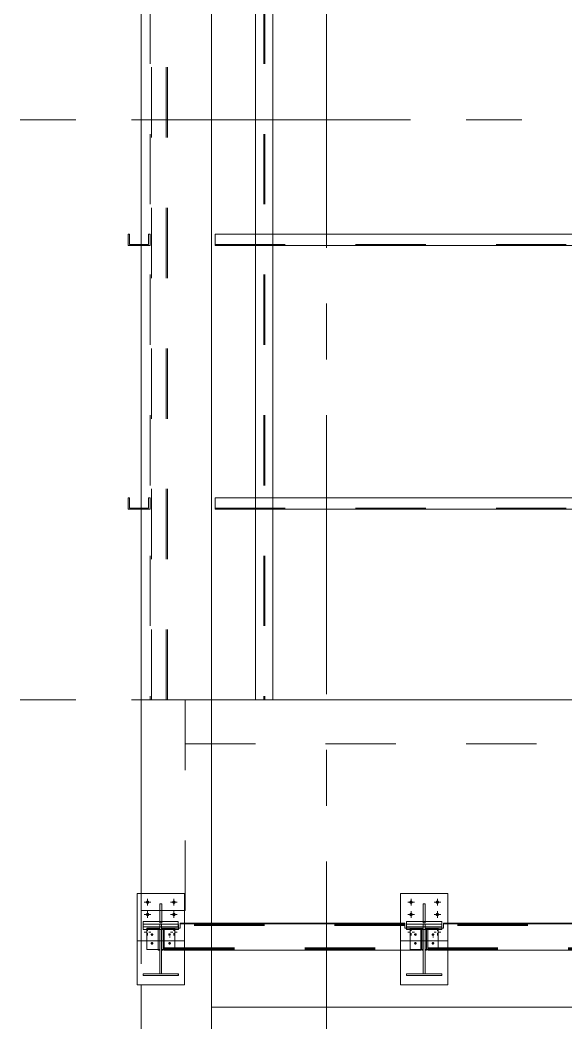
# Model space of a CAD drawing. Header units: millimetres. Extents: x 652937 to 1670132, y 1473552 to 2851037.
# Drawn here: x 663458.78 to 663461.89, y 1524461.64 to 1524467.35 of the extents above; entities that cross this region are included whole.
import ezdxf

# ---------------------------------------------------------------- set-up
doc = ezdxf.new("R2010")
doc.units = ezdxf.units.MM
doc.linetypes.add('XKITLINE00', pattern=[0])
doc.linetypes.add('XKITLINE02', pattern=[4, 2, -2])
for name, color, linetype, lineweight in [('Bolt', 7, 'Continuous', 0), ('Part', 7, 'Continuous', 0), ('S-GRID', 7, 'Continuous', 9)]:
    doc.layers.add(name, color=color, linetype=linetype, lineweight=lineweight)

# ---------------------------------------------------------------- blocks, each defined once
blk = doc.blocks.new('*A767423')
at = {"layer": 'S-GRID', "color": 7, "linetype": 'XKITLINE00', "lineweight": 0}
for p, q in [((389.879674, 142.486798), (391.467174, 142.486798)), ((393.054674, 142.486798), (400.992174, 142.486798)), ((402.579674, 142.486798), (404.167174, 142.486798))]:
    blk.add_line(p, q, dxfattribs=at)
blk = doc.blocks.new('*A768424')
at = {"layer": 'Part', "color": 7, "linetype": 'XKITLINE02', "lineweight": 0}
for p, q in [((394.581399, 142.486798), (394.581482, 142.486798)), ((394.581482, 142.486798), (475.601482, 142.486798)), ((394.581482, 141.236798), (394.581482, 142.486798)), ((394.581399, 141.236798), (475.601482, 141.236798))]:
    blk.add_line(p, q, dxfattribs=at)
blk = doc.blocks.new('*A769425')
at = {"layer": 'Part', "color": 7, "linetype": 'XKITLINE02', "lineweight": 0}
for p, q in [((395.331558, 142.486798), (395.331467, 142.486798)), ((395.331467, 142.486798), (395.331467, 133.736798)), ((395.331467, 142.486798), (395.331558, 142.486798)), ((395.331558, 136.128559), (395.331558, 135.359961)), ((395.331558, 133.736798), (395.331467, 133.736798)), ((395.331467, 133.736798), (395.331558, 133.736798))]:
    blk.add_line(p, q, dxfattribs=at)
at = {"layer": 'Part', "color": 7, "linetype": 'XKITLINE00', "lineweight": 0}
for p, q in [((395.331558, 142.486798), (437.967743, 142.486798)), ((395.331558, 142.486798), (395.331558, 136.128559)), ((395.331558, 135.359961), (395.331558, 133.736798)), ((395.331558, 133.736798), (439.206188, 133.736798))]:
    blk.add_line(p, q, dxfattribs=at)
blk = doc.blocks.new('*A773429')
at = {"layer": 'S-GRID', "color": 7, "linetype": 'XKITLINE00', "lineweight": 0}
for p, q in [((389.879674, 158.986798), (391.467174, 158.986798)), ((393.054674, 158.986798), (400.992174, 158.986798)), ((402.579674, 158.986798), (404.167174, 158.986798))]:
    blk.add_line(p, q, dxfattribs=at)
blk = doc.blocks.new('*A774430')
at = {"layer": 'S-GRID', "color": 7, "linetype": 'XKITLINE00', "lineweight": 0}
for p, q in [((398.60158, 155.348192), (398.60158, 163.285692)), ((398.60158, 152.173192), (398.60158, 153.760692)), ((398.60158, 142.648192), (398.60158, 150.585692)), ((398.60158, 139.473192), (398.60158, 141.060692)), ((398.60158, 129.948192), (398.60158, 137.885692))]:
    blk.add_line(p, q, dxfattribs=at)
blk = doc.blocks.new('*A806462')
at = {"layer": 'Part', "color": 7, "linetype": 'XKITLINE02', "lineweight": 0}
for p, q in [((393.581402, 174.586798), (393.581402, 142.486798)), ((393.621402, 142.486798), (393.621402, 174.586798)), ((394.041402, 142.486798), (394.041402, 174.586798)), ((394.081402, 142.486798), (394.081402, 174.586798)), ((393.581395, 142.486798), (393.621402, 142.486798)), ((394.081402, 142.486798), (394.041395, 142.486798))]:
    blk.add_line(p, q, dxfattribs=at)
blk = doc.blocks.new('*A811467')
at = {"layer": 'Part', "color": 7, "linetype": 'XKITLINE02', "lineweight": 0}
for p, q in [((396.581513, 142.486798), (396.581513, 174.586798)), ((396.581515, 142.486798), (396.581515, 174.586798)), ((396.58154, 174.586798), (396.58154, 142.486798)), ((396.816515, 174.586798), (396.816515, 142.486798)), ((396.81654, 174.586798), (396.81654, 142.486798)), ((396.846515, 174.586798), (396.846515, 142.486798)), ((396.84654, 174.586798), (396.84654, 142.486798)), ((397.081513, 174.586798), (397.081513, 142.486798)), ((397.081515, 174.586798), (397.081515, 142.486798)), ((397.08154, 174.586798), (397.08154, 142.486798)), ((396.581543, 155.736798), (396.581543, 155.411798)), ((397.081543, 155.736798), (397.081543, 155.411798)), ((396.581543, 148.236798), (396.581543, 147.911798)), ((397.081543, 148.236798), (397.081543, 147.911798)), ((397.081543, 142.486798), (396.581513, 142.486798))]:
    blk.add_line(p, q, dxfattribs=at)
at = {"layer": 'Part', "color": 7, "linetype": 'XKITLINE00', "lineweight": 0}
for p, q in [((396.581543, 162.911798), (396.581543, 155.736798)), ((397.081543, 162.911798), (397.081543, 155.736798)), ((396.581543, 155.411798), (396.581543, 148.236798)), ((397.081543, 155.411798), (397.081543, 148.236798)), ((396.581543, 147.911798), (396.581543, 142.486798)), ((397.081543, 147.911798), (397.081543, 142.486798))]:
    blk.add_line(p, q, dxfattribs=at)
blk = doc.blocks.new('*A813469')
at = {"layer": 'Part', "color": 7, "linetype": 'XKITLINE00', "lineweight": 0}
for p, q in [((393.331482, 142.486798), (393.331482, 177.586798)), ((393.331558, 142.486798), (393.331558, 177.586798)), ((395.331558, 174.586798), (395.331558, 142.486798)), ((393.331558, 142.486798), (395.331558, 142.486798))]:
    blk.add_line(p, q, dxfattribs=at)
at = {"layer": 'Part', "color": 7, "linetype": 'XKITLINE02', "lineweight": 0}
for p, q in [((395.331482, 142.486798), (395.331482, 177.586798)), ((393.331558, 142.486798), (393.331482, 142.486798)), ((393.331482, 142.486798), (393.331558, 142.486798))]:
    blk.add_line(p, q, dxfattribs=at)
blk = doc.blocks.new('*A817473')
at = {"layer": 'Part', "color": 7, "linetype": 'XKITLINE00', "lineweight": 0}
for p, q in [((395.431562, 155.736798), (408.031187, 155.736798)), ((395.431562, 155.411798), (395.431562, 155.736798)), ((408.031187, 155.736798), (408.031187, 155.411798)), ((408.031187, 155.411798), (395.431562, 155.411798))]:
    blk.add_line(p, q, dxfattribs=at)
at = {"layer": 'Part', "color": 7, "linetype": 'XKITLINE02', "lineweight": 0}
for p, q in [((395.431562, 155.736798), (395.431562, 155.411798)), ((408.031187, 155.411798), (408.031187, 155.736798)), ((395.431562, 155.441798), (408.031187, 155.441798))]:
    blk.add_line(p, q, dxfattribs=at)
blk = doc.blocks.new('*A822478')
at = {"layer": 'Part', "color": 7, "linetype": 'XKITLINE00', "lineweight": 0}
for p, q in [((392.95638, 155.736798), (392.956386, 155.736798)), ((392.996386, 155.736798), (392.956386, 155.736798)), ((392.956386, 155.736798), (392.956386, 155.411798)), ((392.99638, 155.736798), (392.996386, 155.736798)), ((392.996386, 155.441798), (392.996386, 155.736798)), ((392.95638, 155.411798), (392.956386, 155.411798)), ((392.956386, 155.411798), (393.331476, 155.411798)), ((392.99638, 155.441798), (392.996386, 155.441798)), ((392.996386, 155.441798), (393.331476, 155.441798))]:
    blk.add_line(p, q, dxfattribs=at)
at = {"layer": 'Part', "color": 7, "linetype": 'XKITLINE02', "lineweight": 0}
for p, q in [((393.54138, 155.736798), (393.541386, 155.736798)), ((393.581386, 155.736798), (393.541386, 155.736798)), ((393.541386, 155.736798), (393.541386, 155.441798)), ((393.58138, 155.736798), (393.581386, 155.736798)), ((393.581386, 155.411798), (393.581386, 155.736798)), ((393.331476, 155.441798), (393.541386, 155.441798)), ((393.331476, 155.411798), (393.581386, 155.411798)), ((393.54138, 155.441798), (393.541386, 155.441798)), ((393.58138, 155.411798), (393.581386, 155.411798))]:
    blk.add_line(p, q, dxfattribs=at)
blk = doc.blocks.new('*A828483')
at = {"layer": 'Part', "color": 7, "linetype": 'XKITLINE00', "lineweight": 0}
for p, q in [((395.431562, 148.236798), (408.031187, 148.236798)), ((395.431562, 147.911798), (395.431562, 148.236798)), ((408.031187, 148.236798), (408.031187, 147.911798)), ((408.031187, 147.911798), (395.431562, 147.911798))]:
    blk.add_line(p, q, dxfattribs=at)
at = {"layer": 'Part', "color": 7, "linetype": 'XKITLINE02', "lineweight": 0}
for p, q in [((395.431562, 148.236798), (395.431562, 147.911798)), ((408.031187, 147.911798), (408.031187, 148.236798)), ((395.431562, 147.941798), (408.031187, 147.941798))]:
    blk.add_line(p, q, dxfattribs=at)
blk = doc.blocks.new('*A832487')
at = {"layer": 'Part', "color": 7, "linetype": 'XKITLINE00', "lineweight": 0}
for p, q in [((393.386563, 136.17576), (393.8566, 136.17576)), ((393.386563, 136.17576), (393.386732, 136.029587)), ((393.9166, 136.17576), (394.386563, 136.17576)), ((394.386563, 136.17576), (394.386732, 136.029584)), ((393.386563, 136.100657), (393.386645, 136.029587)), ((393.386732, 135.954485), (393.386732, 136.029587)), ((393.386732, 136.029587), (394.386732, 136.029584)), ((394.386732, 135.954481), (393.386732, 135.954485)), ((394.386732, 136.029584), (394.386732, 135.954481))]:
    blk.add_line(p, q, dxfattribs=at)
at = {"layer": 'Part', "color": 7, "linetype": 'XKITLINE02', "lineweight": 0}
for p, q in [((393.386563, 136.100657), (393.386563, 136.17576)), ((393.8566, 136.17576), (393.9166, 136.17576)), ((394.386563, 136.17576), (394.386563, 136.100657)), ((394.386563, 136.100657), (393.386563, 136.100657)), ((393.386645, 136.029587), (393.386732, 135.954485)), ((394.386563, 136.100657), (394.386732, 135.954481))]:
    blk.add_line(p, q, dxfattribs=at)
blk = doc.blocks.new('*A833488')
at = {"layer": 'Part', "color": 7, "linetype": 'XKITLINE00', "lineweight": 0}
for p, q in [((393.386563, 134.63681), (393.386563, 134.68681)), ((393.386563, 134.68681), (393.386732, 134.68681)), ((393.386732, 134.68681), (393.386563, 134.68681)), ((393.386563, 134.63681), (393.386732, 134.63681)), ((394.386732, 134.63681), (393.386563, 134.63681)), ((393.386732, 134.63681), (393.386732, 134.68681)), ((394.386732, 134.68681), (393.386732, 134.68681)), ((394.386732, 134.68681), (394.386732, 134.63681))]:
    blk.add_line(p, q, dxfattribs=at)
at = {"layer": 'Part', "color": 7, "linetype": 'XKITLINE02', "lineweight": 0}
for p, q in [((394.386563, 134.68681), (394.386732, 134.68681)), ((394.386563, 134.63681), (394.386563, 134.68681)), ((394.386563, 134.63681), (394.386732, 134.63681))]:
    blk.add_line(p, q, dxfattribs=at)
blk = doc.blocks.new('*A834489')
at = {"layer": 'Part', "color": 7, "linetype": 'XKITLINE02', "lineweight": 0}
for p, q in [((393.861563, 136.100657), (393.861563, 135.365235)), ((393.911563, 136.100657), (393.861563, 136.100657)), ((393.861563, 136.100657), (393.861732, 135.954484)), ((393.911563, 134.68681), (393.911563, 136.100657)), ((393.911563, 136.100657), (393.911732, 135.954484)), ((393.861563, 134.68681), (393.861732, 134.68681)), ((393.861563, 134.68681), (393.861732, 134.68681))]:
    blk.add_line(p, q, dxfattribs=at)
at = {"layer": 'Part', "color": 7, "linetype": 'XKITLINE00', "lineweight": 0}
for p, q in [((393.861732, 134.68681), (393.861732, 135.954484)), ((393.861732, 135.954484), (393.911732, 135.954484)), ((393.911732, 135.954484), (393.911732, 134.68681)), ((393.861563, 135.365235), (393.861563, 134.68681)), ((393.861732, 134.68681), (393.911732, 134.68681))]:
    blk.add_line(p, q, dxfattribs=at)
blk = doc.blocks.new('*A835490')
at = {"layer": 'Part', "color": 7, "linetype": 'XKITLINE00', "lineweight": 0}
for p, q in [((400.886563, 136.17576), (401.3566, 136.17576)), ((400.886563, 136.17576), (400.886732, 136.029564)), ((401.4166, 136.17576), (401.886563, 136.17576)), ((401.886563, 136.17576), (401.886732, 136.02956)), ((400.886563, 136.100657), (400.886645, 136.029564)), ((400.886732, 135.954461), (400.886732, 136.029564)), ((400.886732, 136.029564), (401.886732, 136.02956)), ((401.886732, 135.954458), (400.886732, 135.954461)), ((401.886732, 136.02956), (401.886732, 135.954458))]:
    blk.add_line(p, q, dxfattribs=at)
at = {"layer": 'Part', "color": 7, "linetype": 'XKITLINE02', "lineweight": 0}
for p, q in [((400.886563, 136.100657), (400.886563, 136.17576)), ((401.3566, 136.17576), (401.4166, 136.17576)), ((401.886563, 136.17576), (401.886563, 136.100657)), ((401.886563, 136.100657), (400.886563, 136.100657)), ((400.886645, 136.029564), (400.886732, 135.954461)), ((401.886563, 136.100657), (401.886732, 135.954458))]:
    blk.add_line(p, q, dxfattribs=at)
blk = doc.blocks.new('*A836491')
at = {"layer": 'Part', "color": 7, "linetype": 'XKITLINE00', "lineweight": 0}
for p, q in [((400.886563, 134.63681), (400.886563, 134.68681)), ((400.886563, 134.68681), (400.886732, 134.68681)), ((400.886732, 134.68681), (400.886563, 134.68681)), ((400.886563, 134.63681), (400.886732, 134.63681)), ((401.886732, 134.63681), (400.886563, 134.63681)), ((400.886732, 134.63681), (400.886732, 134.68681)), ((401.886732, 134.68681), (400.886732, 134.68681)), ((401.886732, 134.68681), (401.886732, 134.63681))]:
    blk.add_line(p, q, dxfattribs=at)
at = {"layer": 'Part', "color": 7, "linetype": 'XKITLINE02', "lineweight": 0}
for p, q in [((401.886563, 134.68681), (401.886732, 134.68681)), ((401.886563, 134.63681), (401.886563, 134.68681)), ((401.886563, 134.63681), (401.886732, 134.63681))]:
    blk.add_line(p, q, dxfattribs=at)
blk = doc.blocks.new('*A837492')
at = {"layer": 'Part', "color": 7, "linetype": 'XKITLINE02', "lineweight": 0}
for p, q in [((401.361563, 136.100657), (401.361563, 135.365235)), ((401.411563, 136.100657), (401.361563, 136.100657)), ((401.361563, 136.100657), (401.361732, 135.95446)), ((401.411563, 134.68681), (401.411563, 136.100657)), ((401.411563, 136.100657), (401.411732, 135.95446)), ((401.361563, 134.68681), (401.361732, 134.68681)), ((401.361563, 134.68681), (401.361732, 134.68681))]:
    blk.add_line(p, q, dxfattribs=at)
at = {"layer": 'Part', "color": 7, "linetype": 'XKITLINE00', "lineweight": 0}
for p, q in [((401.361732, 134.68681), (401.361732, 135.95446)), ((401.361732, 135.95446), (401.411732, 135.95446)), ((401.411732, 135.95446), (401.411732, 134.68681)), ((401.361563, 135.365235), (401.361563, 134.68681)), ((401.361732, 134.68681), (401.411732, 134.68681))]:
    blk.add_line(p, q, dxfattribs=at)
blk = doc.blocks.new('*A838493')
at = {"layer": 'Part', "color": 7, "linetype": 'XKITLINE02', "lineweight": 0}
for p, q in [((401.486636, 135.411463), (401.486638, 135.985675)), ((401.486638, 135.985675), (401.886732, 135.985675)), ((401.48664, 135.984105), (401.486638, 135.985675)), ((401.48664, 135.984105), (401.486638, 135.382506)), ((401.48664, 135.984105), (401.886732, 135.984105)), ((401.936617, 136.078628), (401.936617, 136.128559)), ((408.336617, 136.078628), (401.936617, 136.078628)), ((401.936638, 136.060572), (401.936617, 136.078628)), ((408.336638, 136.060572), (401.936638, 136.060572)), ((401.936638, 135.985675), (401.936638, 136.060572)), ((401.93664, 135.984105), (401.936638, 135.985675)), ((408.336617, 136.128559), (408.336617, 136.078628)), ((408.336617, 136.078628), (408.336638, 136.060572)), ((408.336638, 136.060572), (408.336638, 135.985675)), ((408.33664, 135.984105), (408.336638, 135.985675)), ((408.386732, 135.985675), (408.786656, 135.985675)), ((408.386732, 135.984105), (408.786658, 135.984105)), ((408.786654, 135.411463), (408.786656, 135.985675)), ((408.786656, 135.985675), (408.786658, 135.984105)), ((408.786658, 135.984105), (408.786656, 135.382506)), ((401.486636, 135.411463), (401.486615, 135.429519)), ((401.486615, 135.429519), (401.486615, 135.379587)), ((401.486615, 135.429519), (408.786633, 135.429519)), ((401.486615, 135.379587), (401.486638, 135.359961)), ((401.486615, 135.379587), (408.786633, 135.379587)), ((401.486636, 135.411463), (408.786654, 135.411463)), ((408.786633, 135.379587), (408.786633, 135.429519)), ((408.786633, 135.429519), (408.786654, 135.411463)), ((408.786633, 135.379587), (408.786656, 135.359961))]:
    blk.add_line(p, q, dxfattribs=at)
at = {"layer": 'Part', "color": 7, "linetype": 'XKITLINE00', "lineweight": 0}
for p, q in [((401.886732, 135.985675), (401.936638, 135.985675)), ((401.886732, 135.984105), (401.93664, 135.984105)), ((408.336617, 136.128559), (401.936617, 136.128559)), ((401.936617, 136.128559), (401.93664, 136.108933)), ((408.33664, 136.108933), (401.93664, 136.108933)), ((401.93664, 136.108933), (401.93664, 135.984105)), ((408.33664, 136.108933), (408.336617, 136.128559)), ((408.336638, 135.985675), (408.386732, 135.985675)), ((408.33664, 135.984105), (408.33664, 136.108933)), ((408.33664, 135.984105), (408.386732, 135.984105)), ((401.486638, 135.382506), (401.486638, 135.359961)), ((401.486638, 135.359961), (408.786656, 135.359961)), ((408.786656, 135.382506), (408.786656, 135.359961))]:
    blk.add_line(p, q, dxfattribs=at)
blk = doc.blocks.new('*A849504')
at = {"layer": 'Part', "color": 7, "linetype": 'XKITLINE02', "lineweight": 0}
for p, q in [((393.986636, 135.411463), (393.986638, 135.985675)), ((393.986638, 135.985675), (394.386732, 135.985675)), ((393.98664, 135.984105), (393.986638, 135.985675)), ((393.98664, 135.984105), (393.986638, 135.382506)), ((393.98664, 135.984105), (394.386732, 135.984105)), ((394.436617, 136.078628), (394.436618, 136.128559)), ((400.836617, 136.078628), (394.436617, 136.078628)), ((394.436638, 136.060572), (394.436617, 136.078628)), ((400.836638, 136.060572), (394.436638, 136.060572)), ((394.436638, 135.985675), (394.436638, 136.060572)), ((394.43664, 135.984105), (394.436638, 135.985675)), ((400.836617, 136.128559), (400.836617, 136.078628)), ((400.836617, 136.078628), (400.836638, 136.060572)), ((400.836638, 136.060572), (400.836638, 135.985675)), ((400.83664, 135.984105), (400.836638, 135.985675)), ((400.886732, 135.985675), (401.286656, 135.985675)), ((400.886732, 135.984105), (401.286658, 135.984105)), ((401.286654, 135.411463), (401.286656, 135.985675)), ((401.286656, 135.985675), (401.286658, 135.984105)), ((401.286658, 135.984105), (401.286656, 135.382506)), ((393.986636, 135.411463), (393.986615, 135.429519)), ((393.986615, 135.429519), (393.986615, 135.379587)), ((393.986615, 135.429519), (401.286633, 135.429519)), ((393.986615, 135.379587), (393.986638, 135.359961)), ((393.986615, 135.379587), (401.286633, 135.379587)), ((393.986636, 135.411463), (401.286654, 135.411463)), ((401.286633, 135.379587), (401.286633, 135.429519)), ((401.286633, 135.429519), (401.286654, 135.411463)), ((401.286633, 135.379587), (401.286656, 135.359961))]:
    blk.add_line(p, q, dxfattribs=at)
at = {"layer": 'Part', "color": 7, "linetype": 'XKITLINE00', "lineweight": 0}
for p, q in [((394.386732, 135.985675), (394.436638, 135.985675)), ((394.386732, 135.984105), (394.43664, 135.984105)), ((400.836617, 136.128559), (394.436618, 136.128559)), ((394.436618, 136.128559), (394.43664, 136.108933)), ((400.83664, 136.108933), (394.43664, 136.108933)), ((394.43664, 136.108933), (394.43664, 135.984105)), ((400.83664, 136.108933), (400.836617, 136.128559)), ((400.836638, 135.985675), (400.886732, 135.985675)), ((400.83664, 135.984105), (400.83664, 136.108933)), ((400.83664, 135.984105), (400.886732, 135.984105)), ((393.986638, 135.382506), (393.986638, 135.359961)), ((393.986638, 135.359961), (401.286656, 135.359961)), ((401.286656, 135.382506), (401.286656, 135.359961))]:
    blk.add_line(p, q, dxfattribs=at)
blk = doc.blocks.new('*A850505')
at = {"layer": 'Part', "color": 7, "linetype": 'XKITLINE02', "lineweight": 0}
for p, q in [((400.98664, 135.984039), (400.986638, 135.384861)), ((401.36164, 135.984039), (400.98664, 135.984039)), ((400.98664, 135.984039), (400.986643, 135.981684)), ((400.986643, 135.981684), (400.986642, 135.95446)), ((400.986643, 135.981684), (401.316642, 135.981684)), ((401.316642, 135.981684), (401.316641, 135.382506)), ((401.316642, 135.981684), (401.316662, 135.964413)), ((401.316662, 135.964413), (401.361662, 135.964413)), ((401.316662, 135.964413), (401.316662, 135.954459)), ((401.36164, 135.984039), (401.361638, 135.384861)), ((401.361662, 135.964413), (401.36164, 135.984039)), ((401.361662, 135.964413), (401.361662, 135.954459)), ((400.986638, 135.384861), (401.361638, 135.384861)), ((400.986641, 135.382506), (400.986638, 135.384861)), ((401.316661, 135.365235), (401.316641, 135.382506)), ((401.361661, 135.365235), (401.361638, 135.384861))]:
    blk.add_line(p, q, dxfattribs=at)
at = {"layer": 'Part', "color": 7, "linetype": 'XKITLINE00', "lineweight": 0}
for p, q in [((400.986642, 135.95446), (400.986641, 135.382506)), ((401.316662, 135.954459), (401.316661, 135.365235)), ((401.361662, 135.954459), (401.361661, 135.365235)), ((401.316641, 135.382506), (400.986641, 135.382506)), ((401.361661, 135.365235), (401.316661, 135.365235))]:
    blk.add_line(p, q, dxfattribs=at)
blk = doc.blocks.new('*A851506')
at = {"layer": 'Part', "color": 7, "linetype": 'XKITLINE02', "lineweight": 0}
for p, q in [((400.711515, 136.975781), (402.061517, 136.975781)), ((400.711515, 135.625782), (400.711515, 136.975781)), ((400.711517, 135.625782), (400.711517, 136.975781)), ((402.061515, 135.625782), (402.061515, 136.975781)), ((402.061517, 135.625782), (402.061517, 136.975781)), ((402.061517, 135.625782), (400.711515, 135.625782))]:
    blk.add_line(p, q, dxfattribs=at)
blk = doc.blocks.new('*A852507')
at = {"layer": 'Part', "color": 7, "linetype": 'XKITLINE00', "lineweight": 0}
for p, q in [((401.416593, 136.675757), (401.356563, 136.675757)), ((401.3566, 136.143625), (401.356593, 136.675757)), ((401.416563, 136.675757), (401.416593, 136.675757)), ((401.416593, 136.675757), (401.4166, 136.143625)), ((401.4166, 136.143625), (401.3566, 136.143625))]:
    blk.add_line(p, q, dxfattribs=at)
at = {"layer": 'Part', "color": 7, "linetype": 'XKITLINE02', "lineweight": 0}
for p, q in [((401.356563, 136.675757), (401.356593, 136.675757)), ((401.356563, 136.675757), (401.356563, 136.175757)), ((401.416563, 136.175757), (401.416563, 136.675757)), ((401.416563, 136.175757), (401.356563, 136.175757)), ((401.356563, 136.175757), (401.3566, 136.143625)), ((401.4166, 136.143625), (401.416563, 136.175757))]:
    blk.add_line(p, q, dxfattribs=at)
blk = doc.blocks.new('*A853508')
at = {"layer": 'Part', "color": 7, "linetype": 'XKITLINE00', "lineweight": 0}
for p, q in [((400.711576, 136.975781), (400.711583, 136.975781)), ((400.711583, 136.975781), (402.061583, 136.975781)), ((400.711583, 136.975781), (400.711583, 136.128559)), ((402.061583, 136.975781), (402.061583, 136.128559)), ((400.711583, 135.359961), (400.711583, 134.375781)), ((402.061583, 135.359961), (402.061583, 134.375781)), ((400.711583, 134.375781), (400.711576, 134.375781)), ((402.061583, 134.375781), (400.711583, 134.375781)), ((402.061576, 134.375781), (402.061583, 134.375781))]:
    blk.add_line(p, q, dxfattribs=at)
at = {"layer": 'Part', "color": 7, "linetype": 'XKITLINE02', "lineweight": 0}
for p, q in [((400.711576, 134.375781), (400.711576, 136.975781)), ((402.061576, 136.975781), (402.061576, 134.375781)), ((400.711583, 136.128559), (400.711583, 135.359961)), ((402.061583, 136.128559), (402.061583, 135.359961))]:
    blk.add_line(p, q, dxfattribs=at)
blk = doc.blocks.new('*A854509')
at = {"layer": 'Bolt'}
for points in [[(393.465, 136.735), (393.468, 136.744), (393.472, 136.752), (393.478, 136.759), (393.485, 136.765), (393.493, 136.77), (393.502, 136.772), (393.512, 136.773), (393.521, 136.772), (393.53, 136.77), (393.538, 136.765), (393.545, 136.759), (393.551, 136.752), (393.555, 136.744), (393.558, 136.735), (393.559, 136.726), (393.558, 136.717), (393.555, 136.708), (393.551, 136.699), (393.545, 136.692), (393.538, 136.686), (393.53, 136.682), (393.521, 136.679), (393.512, 136.678), (393.502, 136.679), (393.493, 136.682), (393.485, 136.686), (393.478, 136.692), (393.472, 136.699), (393.468, 136.708), (393.465, 136.717), (393.464, 136.726)], [(394.215, 136.735), (394.218, 136.744), (394.222, 136.752), (394.228, 136.759), (394.235, 136.765), (394.243, 136.77), (394.252, 136.772), (394.262, 136.773), (394.271, 136.772), (394.28, 136.77), (394.288, 136.765), (394.295, 136.759), (394.301, 136.752), (394.305, 136.744), (394.308, 136.735), (394.309, 136.726), (394.308, 136.717), (394.305, 136.708), (394.301, 136.699), (394.295, 136.692), (394.288, 136.686), (394.28, 136.682), (394.271, 136.679), (394.262, 136.678), (394.252, 136.679), (394.243, 136.682), (394.235, 136.686), (394.228, 136.692), (394.222, 136.699), (394.218, 136.708), (394.215, 136.717), (394.214, 136.726)], [(393.465, 136.385), (393.468, 136.394), (393.472, 136.402), (393.478, 136.409), (393.485, 136.415), (393.493, 136.42), (393.502, 136.422), (393.512, 136.423), (393.521, 136.422), (393.53, 136.42), (393.538, 136.415), (393.545, 136.409), (393.551, 136.402), (393.555, 136.394), (393.558, 136.385), (393.559, 136.376), (393.558, 136.367), (393.555, 136.358), (393.551, 136.349), (393.545, 136.342), (393.538, 136.336), (393.53, 136.332), (393.521, 136.329), (393.512, 136.328), (393.502, 136.329), (393.493, 136.332), (393.485, 136.336), (393.478, 136.342), (393.472, 136.349), (393.468, 136.358), (393.465, 136.367), (393.464, 136.376)], [(394.215, 136.385), (394.218, 136.394), (394.222, 136.402), (394.228, 136.409), (394.235, 136.415), (394.243, 136.42), (394.252, 136.422), (394.262, 136.423), (394.271, 136.422), (394.28, 136.42), (394.288, 136.415), (394.295, 136.409), (394.301, 136.402), (394.305, 136.394), (394.308, 136.385), (394.309, 136.376), (394.308, 136.367), (394.305, 136.358), (394.301, 136.349), (394.295, 136.342), (394.288, 136.336), (394.28, 136.332), (394.271, 136.329), (394.262, 136.328), (394.252, 136.329), (394.243, 136.332), (394.235, 136.336), (394.228, 136.342), (394.222, 136.349), (394.218, 136.358), (394.215, 136.367), (394.214, 136.376)]]:
    blk.add_hatch(color=7, dxfattribs=at).paths.add_polyline_path(points, flags=17)
at = {"layer": 'Bolt', "color": 7, "linetype": 'XKITLINE00', "lineweight": 0}
for p, q in [((393.417, 136.726), (393.607, 136.726)), ((393.512, 136.631), (393.512, 136.821)), ((394.167, 136.726), (394.357, 136.726)), ((394.262, 136.631), (394.262, 136.821)), ((393.512, 136.281), (393.512, 136.471)), ((394.262, 136.281), (394.262, 136.471)), ((393.417, 136.376), (393.607, 136.376)), ((394.167, 136.376), (394.357, 136.376)), ((393.417, 135.876), (393.48, 135.876)), ((393.512, 135.971), (393.512, 135.908)), ((393.607, 135.876), (393.543, 135.876)), ((394.167, 135.876), (394.23, 135.876)), ((394.262, 135.971), (394.262, 135.908)), ((394.357, 135.876), (394.293, 135.876)), ((393.512, 135.781), (393.512, 135.844)), ((394.262, 135.781), (394.262, 135.844))]:
    blk.add_line(p, q, dxfattribs=at)
blk = doc.blocks.new('*A855510')
at = {"layer": 'Bolt', "color": 7, "linetype": 'XKITLINE02', "lineweight": 0}
for p, q in [((394.131399, 135.975571), (394.131368, 136.001543)), ((394.14175, 135.726123), (394.14172, 135.752094))]:
    blk.add_line(p, q, dxfattribs=at)
blk = doc.blocks.new('*A856511')
at = {"layer": 'Part', "color": 7, "linetype": 'XKITLINE02', "lineweight": 0}
for p, q in [((393.911644, 135.384861), (393.911646, 135.984039)), ((394.286646, 135.984039), (393.911646, 135.984039)), ((393.911669, 135.964413), (393.911646, 135.984039)), ((393.911667, 135.365235), (393.911669, 135.964413)), ((393.911669, 135.964413), (393.956669, 135.964413)), ((393.956647, 135.382506), (393.956649, 135.981684)), ((393.956649, 135.981684), (394.286649, 135.981684)), ((393.956669, 135.964413), (393.956649, 135.981684)), ((393.956669, 135.964413), (393.956669, 135.954483)), ((394.286644, 135.384861), (394.286646, 135.984039)), ((394.286649, 135.981684), (394.286646, 135.984039)), ((394.286649, 135.981684), (394.286649, 135.954482)), ((393.911644, 135.384861), (394.286644, 135.384861)), ((393.911667, 135.365235), (393.911644, 135.384861)), ((393.911667, 135.365235), (393.911732, 135.365235)), ((393.956647, 135.382506), (393.956667, 135.365235)), ((394.286644, 135.384861), (394.286647, 135.382506))]:
    blk.add_line(p, q, dxfattribs=at)
at = {"layer": 'Part', "color": 7, "linetype": 'XKITLINE00', "lineweight": 0}
for p, q in [((393.956669, 135.954483), (393.956667, 135.365235)), ((394.286649, 135.954482), (394.286647, 135.382506)), ((393.911732, 135.365235), (393.956667, 135.365235)), ((394.286647, 135.382506), (393.956647, 135.382506))]:
    blk.add_line(p, q, dxfattribs=at)
blk = doc.blocks.new('*A857512')
at = {"layer": 'Part', "color": 7, "linetype": 'XKITLINE00', "lineweight": 0}
for p, q in [((393.211515, 136.975781), (393.211517, 136.975781)), ((393.211517, 135.625782), (393.211517, 136.975781)), ((393.211517, 135.625782), (393.211515, 135.625782))]:
    blk.add_line(p, q, dxfattribs=at)
at = {"layer": 'Part', "color": 7, "linetype": 'XKITLINE02', "lineweight": 0}
for p, q in [((393.211515, 135.625782), (393.211515, 136.975781)), ((393.211517, 136.975781), (394.561517, 136.975781)), ((394.561515, 136.975781), (394.561515, 135.625782)), ((394.561517, 136.975781), (394.561517, 135.625782)), ((394.561517, 135.625782), (393.211517, 135.625782))]:
    blk.add_line(p, q, dxfattribs=at)
blk = doc.blocks.new('*A858513')
at = {"layer": 'Part', "color": 7, "linetype": 'XKITLINE00', "lineweight": 0}
for p, q in [((393.916593, 136.675757), (393.856563, 136.675757)), ((393.8566, 136.143625), (393.856593, 136.675757)), ((393.916563, 136.675757), (393.916593, 136.675757)), ((393.916593, 136.675757), (393.9166, 136.143625)), ((393.9166, 136.143625), (393.8566, 136.143625))]:
    blk.add_line(p, q, dxfattribs=at)
at = {"layer": 'Part', "color": 7, "linetype": 'XKITLINE02', "lineweight": 0}
for p, q in [((393.856563, 136.675757), (393.856593, 136.675757)), ((393.856563, 136.675757), (393.856563, 136.175757)), ((393.916563, 136.175757), (393.916563, 136.675757)), ((393.916563, 136.175757), (393.856563, 136.175757)), ((393.856563, 136.175757), (393.8566, 136.143625)), ((393.9166, 136.143625), (393.916563, 136.175757))]:
    blk.add_line(p, q, dxfattribs=at)
blk = doc.blocks.new('*A859514')
at = {"layer": 'Part', "color": 7, "linetype": 'XKITLINE00', "lineweight": 0}
for p, q in [((393.211576, 136.975781), (393.211583, 136.975781)), ((393.211583, 136.975781), (394.561583, 136.975781)), ((393.211583, 134.375781), (393.211583, 136.975781)), ((394.561583, 136.975781), (394.561583, 136.128559)), ((394.561583, 135.359961), (394.561583, 134.375781)), ((393.211583, 134.375781), (393.211576, 134.375781)), ((394.561583, 134.375781), (393.211583, 134.375781)), ((394.561576, 134.375781), (394.561583, 134.375781))]:
    blk.add_line(p, q, dxfattribs=at)
at = {"layer": 'Part', "color": 7, "linetype": 'XKITLINE02', "lineweight": 0}
for p, q in [((393.211576, 134.375781), (393.211576, 136.975781)), ((394.561576, 136.975781), (394.561576, 134.375781)), ((394.561583, 136.128559), (394.561583, 135.359961))]:
    blk.add_line(p, q, dxfattribs=at)
blk = doc.blocks.new('*A860515')
at = {"layer": 'Part', "color": 7, "linetype": 'XKITLINE02', "lineweight": 0}
for p, q in [((401.411644, 135.384861), (401.411646, 135.984039)), ((401.786646, 135.984039), (401.411646, 135.984039)), ((401.411669, 135.964413), (401.411646, 135.984039)), ((401.411667, 135.365235), (401.411669, 135.964413)), ((401.411669, 135.964413), (401.456669, 135.964413)), ((401.456647, 135.382506), (401.456649, 135.981684)), ((401.456649, 135.981684), (401.786649, 135.981684)), ((401.456669, 135.964413), (401.456649, 135.981684)), ((401.456669, 135.964413), (401.456669, 135.954459)), ((401.786644, 135.384861), (401.786646, 135.984039)), ((401.786649, 135.981684), (401.786646, 135.984039)), ((401.786649, 135.981684), (401.786649, 135.954458)), ((401.411644, 135.384861), (401.786644, 135.384861)), ((401.411667, 135.365235), (401.411644, 135.384861)), ((401.411667, 135.365235), (401.411732, 135.365235)), ((401.456647, 135.382506), (401.456667, 135.365235)), ((401.786644, 135.384861), (401.786647, 135.382506))]:
    blk.add_line(p, q, dxfattribs=at)
at = {"layer": 'Part', "color": 7, "linetype": 'XKITLINE00', "lineweight": 0}
for p, q in [((401.456669, 135.954459), (401.456667, 135.365235)), ((401.786649, 135.954458), (401.786647, 135.382506)), ((401.411732, 135.365235), (401.456667, 135.365235)), ((401.786647, 135.382506), (401.456647, 135.382506))]:
    blk.add_line(p, q, dxfattribs=at)
blk = doc.blocks.new('*A861516')
at = {"layer": 'Bolt', "color": 7, "linetype": 'XKITLINE02', "lineweight": 0}
for p, q in [((401.631399, 135.975571), (401.631368, 136.001543)), ((401.64175, 135.726123), (401.64172, 135.752094))]:
    blk.add_line(p, q, dxfattribs=at)
blk = doc.blocks.new('*A862517')
at = {"layer": 'Bolt'}
for points in [[(400.965, 136.735), (400.968, 136.744), (400.972, 136.752), (400.978, 136.759), (400.985, 136.765), (400.993, 136.77), (401.002, 136.772), (401.012, 136.773), (401.021, 136.772), (401.03, 136.77), (401.038, 136.765), (401.045, 136.759), (401.051, 136.752), (401.055, 136.744), (401.058, 136.735), (401.059, 136.726), (401.058, 136.717), (401.055, 136.708), (401.051, 136.699), (401.045, 136.692), (401.038, 136.686), (401.03, 136.682), (401.021, 136.679), (401.012, 136.678), (401.002, 136.679), (400.993, 136.682), (400.985, 136.686), (400.978, 136.692), (400.972, 136.699), (400.968, 136.708), (400.965, 136.717), (400.964, 136.726)], [(401.715, 136.735), (401.718, 136.744), (401.722, 136.752), (401.728, 136.759), (401.735, 136.765), (401.743, 136.77), (401.752, 136.772), (401.762, 136.773), (401.771, 136.772), (401.78, 136.77), (401.788, 136.765), (401.795, 136.759), (401.801, 136.752), (401.805, 136.744), (401.808, 136.735), (401.809, 136.726), (401.808, 136.717), (401.805, 136.708), (401.801, 136.699), (401.795, 136.692), (401.788, 136.686), (401.78, 136.682), (401.771, 136.679), (401.762, 136.678), (401.752, 136.679), (401.743, 136.682), (401.735, 136.686), (401.728, 136.692), (401.722, 136.699), (401.718, 136.708), (401.715, 136.717), (401.714, 136.726)], [(400.965, 136.385), (400.968, 136.394), (400.972, 136.402), (400.978, 136.409), (400.985, 136.415), (400.993, 136.42), (401.002, 136.422), (401.012, 136.423), (401.021, 136.422), (401.03, 136.42), (401.038, 136.415), (401.045, 136.409), (401.051, 136.402), (401.055, 136.394), (401.058, 136.385), (401.059, 136.376), (401.058, 136.367), (401.055, 136.358), (401.051, 136.349), (401.045, 136.342), (401.038, 136.336), (401.03, 136.332), (401.021, 136.329), (401.012, 136.328), (401.002, 136.329), (400.993, 136.332), (400.985, 136.336), (400.978, 136.342), (400.972, 136.349), (400.968, 136.358), (400.965, 136.367), (400.964, 136.376)], [(401.715, 136.385), (401.718, 136.394), (401.722, 136.402), (401.728, 136.409), (401.735, 136.415), (401.743, 136.42), (401.752, 136.422), (401.762, 136.423), (401.771, 136.422), (401.78, 136.42), (401.788, 136.415), (401.795, 136.409), (401.801, 136.402), (401.805, 136.394), (401.808, 136.385), (401.809, 136.376), (401.808, 136.367), (401.805, 136.358), (401.801, 136.349), (401.795, 136.342), (401.788, 136.336), (401.78, 136.332), (401.771, 136.329), (401.762, 136.328), (401.752, 136.329), (401.743, 136.332), (401.735, 136.336), (401.728, 136.342), (401.722, 136.349), (401.718, 136.358), (401.715, 136.367), (401.714, 136.376)]]:
    blk.add_hatch(color=7, dxfattribs=at).paths.add_polyline_path(points, flags=17)
at = {"layer": 'Bolt', "color": 7, "linetype": 'XKITLINE00', "lineweight": 0}
for p, q in [((400.917, 136.726), (401.107, 136.726)), ((401.012, 136.631), (401.012, 136.821)), ((401.667, 136.726), (401.857, 136.726)), ((401.762, 136.631), (401.762, 136.821)), ((401.012, 136.281), (401.012, 136.471)), ((401.762, 136.281), (401.762, 136.471)), ((400.917, 136.376), (401.107, 136.376)), ((401.667, 136.376), (401.857, 136.376)), ((400.917, 135.876), (400.98, 135.876)), ((401.012, 135.971), (401.012, 135.908)), ((401.107, 135.876), (401.043, 135.876)), ((401.667, 135.876), (401.73, 135.876)), ((401.762, 135.971), (401.762, 135.908)), ((401.857, 135.876), (401.793, 135.876)), ((401.012, 135.781), (401.012, 135.844)), ((401.762, 135.781), (401.762, 135.844))]:
    blk.add_line(p, q, dxfattribs=at)
blk = doc.blocks.new('*A863518')
at = {"layer": 'Bolt'}
for points in [[(401.644, 135.844), (401.651, 135.842), (401.657, 135.838), (401.663, 135.833), (401.668, 135.828), (401.671, 135.821), (401.673, 135.814), (401.674, 135.807), (401.673, 135.8), (401.671, 135.793), (401.668, 135.786), (401.663, 135.78), (401.658, 135.776), (401.651, 135.772), (401.644, 135.77), (401.637, 135.769), (401.629, 135.77), (401.622, 135.772), (401.616, 135.776), (401.61, 135.78), (401.605, 135.786), (401.602, 135.793), (401.6, 135.8), (401.599, 135.807), (401.6, 135.814), (401.602, 135.821), (401.605, 135.828), (401.61, 135.833), (401.616, 135.838), (401.622, 135.842), (401.629, 135.844), (401.637, 135.844)], [(401.644, 135.594), (401.651, 135.592), (401.657, 135.588), (401.663, 135.584), (401.668, 135.578), (401.671, 135.572), (401.673, 135.565), (401.674, 135.557), (401.673, 135.55), (401.671, 135.543), (401.668, 135.537), (401.663, 135.531), (401.658, 135.526), (401.651, 135.523), (401.644, 135.521), (401.637, 135.52), (401.629, 135.521), (401.622, 135.523), (401.616, 135.526), (401.61, 135.531), (401.605, 135.536), (401.602, 135.543), (401.6, 135.55), (401.599, 135.557), (401.6, 135.565), (401.602, 135.572), (401.605, 135.578), (401.61, 135.584), (401.616, 135.588), (401.622, 135.592), (401.629, 135.594), (401.637, 135.595)]]:
    blk.add_hatch(color=7, dxfattribs=at).paths.add_polyline_path(points, flags=17)
at = {"layer": 'Bolt', "color": 7, "linetype": 'XKITLINE00', "lineweight": 0}
for p, q in [((401.637, 135.805), (401.637, 135.817)), ((401.637, 135.555), (401.637, 135.568))]:
    blk.add_line(p, q, dxfattribs=at)
blk = doc.blocks.new('*A864519')
at = {"layer": 'Bolt'}
for points in [[(394.144, 135.844), (394.151, 135.842), (394.157, 135.838), (394.163, 135.833), (394.168, 135.828), (394.171, 135.821), (394.173, 135.814), (394.174, 135.807), (394.173, 135.8), (394.171, 135.793), (394.168, 135.786), (394.163, 135.78), (394.158, 135.776), (394.151, 135.772), (394.144, 135.77), (394.137, 135.769), (394.129, 135.77), (394.122, 135.772), (394.116, 135.776), (394.11, 135.78), (394.105, 135.786), (394.102, 135.793), (394.1, 135.8), (394.099, 135.807), (394.1, 135.814), (394.102, 135.821), (394.105, 135.828), (394.11, 135.833), (394.116, 135.838), (394.122, 135.842), (394.129, 135.844), (394.137, 135.844)], [(394.144, 135.594), (394.151, 135.592), (394.157, 135.588), (394.163, 135.584), (394.168, 135.578), (394.171, 135.572), (394.173, 135.565), (394.174, 135.557), (394.173, 135.55), (394.171, 135.543), (394.168, 135.537), (394.163, 135.531), (394.158, 135.526), (394.151, 135.523), (394.144, 135.521), (394.137, 135.52), (394.129, 135.521), (394.122, 135.523), (394.116, 135.526), (394.11, 135.531), (394.105, 135.536), (394.102, 135.543), (394.1, 135.55), (394.099, 135.557), (394.1, 135.565), (394.102, 135.572), (394.105, 135.578), (394.11, 135.584), (394.116, 135.588), (394.122, 135.592), (394.129, 135.594), (394.137, 135.595)]]:
    blk.add_hatch(color=7, dxfattribs=at).paths.add_polyline_path(points, flags=17)
at = {"layer": 'Bolt', "color": 7, "linetype": 'XKITLINE00', "lineweight": 0}
for p, q in [((394.137, 135.805), (394.137, 135.817)), ((394.137, 135.555), (394.137, 135.568))]:
    blk.add_line(p, q, dxfattribs=at)
blk = doc.blocks.new('*A865520')
at = {"layer": 'Bolt'}
for points in [[(401.144, 135.844), (401.151, 135.842), (401.157, 135.838), (401.163, 135.833), (401.168, 135.828), (401.171, 135.821), (401.173, 135.814), (401.174, 135.807), (401.173, 135.8), (401.171, 135.793), (401.168, 135.786), (401.163, 135.78), (401.158, 135.776), (401.151, 135.772), (401.144, 135.77), (401.137, 135.769), (401.129, 135.77), (401.122, 135.772), (401.116, 135.776), (401.11, 135.78), (401.105, 135.786), (401.102, 135.793), (401.1, 135.8), (401.099, 135.807), (401.1, 135.814), (401.102, 135.821), (401.105, 135.828), (401.11, 135.833), (401.116, 135.838), (401.122, 135.842), (401.129, 135.844), (401.137, 135.844)], [(401.144, 135.594), (401.151, 135.592), (401.157, 135.588), (401.163, 135.584), (401.168, 135.578), (401.171, 135.572), (401.173, 135.565), (401.174, 135.557), (401.173, 135.55), (401.171, 135.543), (401.168, 135.537), (401.163, 135.531), (401.158, 135.526), (401.151, 135.523), (401.144, 135.521), (401.137, 135.52), (401.129, 135.521), (401.122, 135.523), (401.116, 135.526), (401.11, 135.531), (401.105, 135.536), (401.102, 135.543), (401.1, 135.55), (401.099, 135.557), (401.1, 135.565), (401.102, 135.572), (401.105, 135.578), (401.11, 135.584), (401.116, 135.588), (401.122, 135.592), (401.129, 135.594), (401.137, 135.595)]]:
    blk.add_hatch(color=7, dxfattribs=at).paths.add_polyline_path(points, flags=17)
at = {"layer": 'Bolt', "color": 7, "linetype": 'XKITLINE00', "lineweight": 0}
for p, q in [((401.137, 135.805), (401.137, 135.817)), ((401.137, 135.555), (401.137, 135.568))]:
    blk.add_line(p, q, dxfattribs=at)
blk = doc.blocks.new('*A866521')
at = {"layer": 'Part', "color": 7, "linetype": 'XKITLINE00', "lineweight": 0}
for p, q in [((392.95638, 148.236798), (392.956386, 148.236798)), ((392.996386, 148.236798), (392.956386, 148.236798)), ((392.956386, 148.236798), (392.956386, 147.911798)), ((392.99638, 148.236798), (392.996386, 148.236798)), ((392.996386, 147.941798), (392.996386, 148.236798)), ((392.95638, 147.911798), (392.956386, 147.911798)), ((392.956386, 147.911798), (393.331476, 147.911798)), ((392.99638, 147.941798), (392.996386, 147.941798)), ((392.996386, 147.941798), (393.331476, 147.941798))]:
    blk.add_line(p, q, dxfattribs=at)
at = {"layer": 'Part', "color": 7, "linetype": 'XKITLINE02', "lineweight": 0}
for p, q in [((393.54138, 148.236798), (393.541386, 148.236798)), ((393.581386, 148.236798), (393.541386, 148.236798)), ((393.541386, 148.236798), (393.541386, 147.941798)), ((393.58138, 148.236798), (393.581386, 148.236798)), ((393.581386, 147.911798), (393.581386, 148.236798)), ((393.331476, 147.941798), (393.541386, 147.941798)), ((393.331476, 147.911798), (393.581386, 147.911798)), ((393.54138, 147.941798), (393.541386, 147.941798)), ((393.58138, 147.911798), (393.581386, 147.911798))]:
    blk.add_line(p, q, dxfattribs=at)
blk = doc.blocks.new('*A867522')
at = {"layer": 'Bolt'}
for points in [[(393.644, 135.844), (393.651, 135.842), (393.657, 135.838), (393.663, 135.833), (393.668, 135.828), (393.671, 135.821), (393.673, 135.814), (393.674, 135.807), (393.673, 135.8), (393.671, 135.793), (393.668, 135.786), (393.663, 135.78), (393.658, 135.776), (393.651, 135.772), (393.644, 135.77), (393.637, 135.769), (393.629, 135.77), (393.622, 135.772), (393.616, 135.776), (393.61, 135.78), (393.605, 135.786), (393.602, 135.793), (393.6, 135.8), (393.599, 135.807), (393.6, 135.814), (393.602, 135.821), (393.605, 135.828), (393.61, 135.833), (393.616, 135.838), (393.622, 135.842), (393.629, 135.844), (393.637, 135.844)], [(393.644, 135.594), (393.651, 135.592), (393.657, 135.588), (393.663, 135.584), (393.668, 135.578), (393.671, 135.572), (393.673, 135.565), (393.674, 135.557), (393.673, 135.55), (393.671, 135.543), (393.668, 135.537), (393.663, 135.531), (393.658, 135.526), (393.651, 135.523), (393.644, 135.521), (393.637, 135.52), (393.629, 135.521), (393.622, 135.523), (393.616, 135.526), (393.61, 135.531), (393.605, 135.536), (393.602, 135.543), (393.6, 135.55), (393.599, 135.557), (393.6, 135.565), (393.602, 135.572), (393.605, 135.578), (393.61, 135.584), (393.616, 135.588), (393.622, 135.592), (393.629, 135.594), (393.637, 135.595)]]:
    blk.add_hatch(color=7, dxfattribs=at).paths.add_polyline_path(points, flags=17)
at = {"layer": 'Bolt', "color": 7, "linetype": 'XKITLINE00', "lineweight": 0}
for p, q in [((393.637, 135.806), (393.637, 135.834)), ((393.637, 135.556), (393.637, 135.584))]:
    blk.add_line(p, q, dxfattribs=at)
blk = doc.blocks.new('*A868523')
at = {"layer": 'Part', "color": 7, "linetype": 'XKITLINE02', "lineweight": 0}
for p, q in [((393.48664, 135.984039), (393.486638, 135.384861)), ((393.86164, 135.984039), (393.48664, 135.984039)), ((393.48664, 135.984039), (393.486643, 135.981684)), ((393.486643, 135.981684), (393.486642, 135.954484)), ((393.486643, 135.981684), (393.816643, 135.981684)), ((393.816643, 135.981684), (393.816641, 135.382506)), ((393.816643, 135.981684), (393.816662, 135.964413)), ((393.816662, 135.964413), (393.861662, 135.964413)), ((393.816662, 135.964413), (393.816662, 135.954483)), ((393.86164, 135.984039), (393.861638, 135.384861)), ((393.861662, 135.964413), (393.86164, 135.984039)), ((393.861662, 135.964413), (393.861662, 135.954483)), ((393.486638, 135.384861), (393.861638, 135.384861)), ((393.486641, 135.382506), (393.486638, 135.384861)), ((393.816661, 135.365235), (393.816641, 135.382506)), ((393.861661, 135.365235), (393.861638, 135.384861))]:
    blk.add_line(p, q, dxfattribs=at)
at = {"layer": 'Part', "color": 7, "linetype": 'XKITLINE00', "lineweight": 0}
for p, q in [((393.486642, 135.954484), (393.486641, 135.382506)), ((393.816662, 135.954483), (393.816661, 135.365235)), ((393.861662, 135.954483), (393.861661, 135.365235)), ((393.816641, 135.382506), (393.486641, 135.382506)), ((393.861661, 135.365235), (393.816661, 135.365235))]:
    blk.add_line(p, q, dxfattribs=at)
blk = doc.blocks.new('*A876531')
at = {"layer": 'Part', "color": 7, "linetype": 'XKITLINE02', "lineweight": 0}
for p, q in [((393.3314, 142.486798), (394.581482, 142.486798)), ((394.581482, 136.486798), (394.581482, 142.486798)), ((393.331482, 136.975781), (393.331482, 136.486798)), ((393.3314, 136.486798), (394.581482, 136.486798))]:
    blk.add_line(p, q, dxfattribs=at)
at = {"layer": 'Part', "color": 7, "linetype": 'XKITLINE00', "lineweight": 0}
blk.add_line((393.331482, 142.486798), (393.331482, 136.975781), dxfattribs=at)
blk = doc.blocks.new('*A877532')
at = {"layer": 'Part', "color": 7, "linetype": 'XKITLINE00', "lineweight": 0}
for p, q in [((393.331482, 142.486798), (393.331482, 136.975781)), ((393.331558, 142.486798), (395.331558, 142.486798)), ((393.331558, 142.486798), (393.331558, 136.975781)), ((393.331482, 134.375781), (393.331482, 127.248192)), ((393.331558, 134.375781), (393.331558, 127.248192)), ((395.331558, 133.736798), (395.331558, 127.248192))]:
    blk.add_line(p, q, dxfattribs=at)
at = {"layer": 'Part', "color": 7, "linetype": 'XKITLINE02', "lineweight": 0}
for p, q in [((393.331558, 142.486798), (393.331482, 142.486798)), ((393.331482, 142.486798), (393.331558, 142.486798)), ((395.331482, 127.248192), (395.331482, 142.486798)), ((395.331558, 142.486798), (395.331558, 133.736798)), ((393.331482, 136.975781), (393.331482, 134.375781)), ((393.331558, 136.975781), (393.331558, 134.375781))]:
    blk.add_line(p, q, dxfattribs=at)
blk = doc.blocks.new('a2')
at = {"color": 7, "lineweight": 0, "xscale": 0.2, "yscale": 0.2, "zscale": 0.2}
for name in ['*A774430', '*A813469', '*A806462', '*A811467', '*A773429', '*A822478', '*A817473', '*A866521', '*A828483', '*A767423', '*A876531', '*A877532', '*A768424', '*A769425', '*A857512', '*A859514', '*A851506', '*A853508', '*A854509', '*A858513', '*A862517', '*A852507', '*A832487', '*A868523', '*A834489', '*A856511', '*A849504', '*A855510', '*A835490', '*A850505', '*A837492', '*A860515', '*A838493', '*A861516', '*A867522', '*A864519', '*A865520', '*A863518', '*A833488', '*A836491']:
    blk.add_blockref(name, (174008.504, -117199.2429), dxfattribs=at)

msp = doc.modelspace()

# ---------------------------------------------------------------- block references
at = {"color": 7}
msp.add_blockref('a2', (489372.3036, 1641634.2272), dxfattribs=at)

doc.saveas('drawing.dxf')
